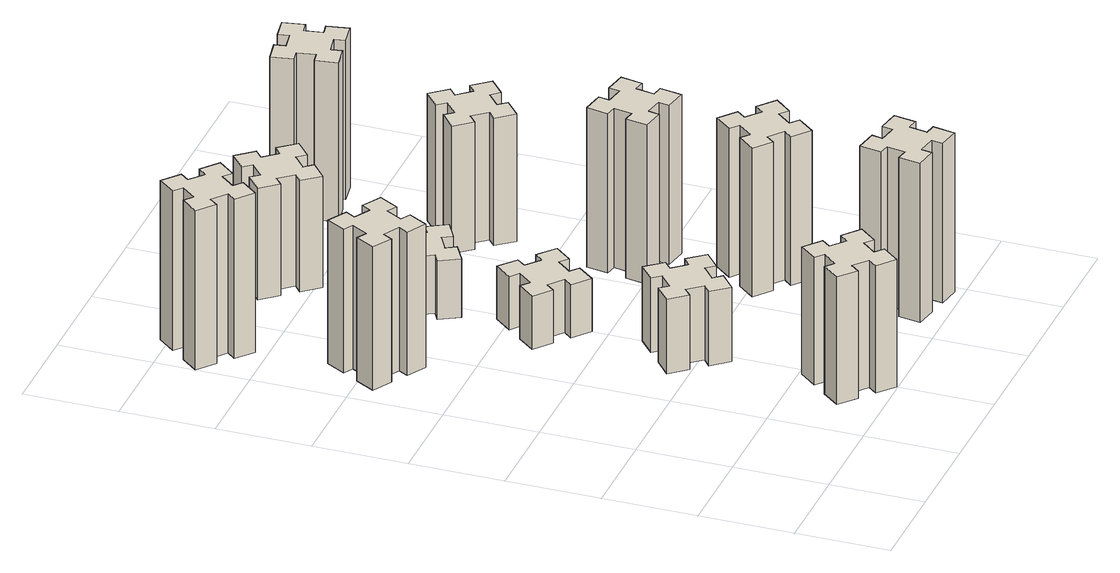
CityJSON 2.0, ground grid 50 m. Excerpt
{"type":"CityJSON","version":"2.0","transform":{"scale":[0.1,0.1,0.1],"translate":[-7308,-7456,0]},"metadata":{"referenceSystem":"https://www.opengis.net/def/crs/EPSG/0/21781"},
"CityObjects":{
"building1":{"type":"Building","attributes":{"class":"1000","function":"1000","usage":"1000","yearOfConstruction":2016,"roofType":"1000","measuredHeight":72,"storeysAboveGround":30,"storeysBelowGround":0},"geometry":[{"type":"Solid","lod":"1","boundaries":[[[[0,1,2,3,4,5,6,7,8,9,10,11,12,13,14,15,16,17,18,19]],[[17,16,20,21]],[[16,15,22,20]],[[15,14,23,22]],[[14,13,24,23]],[[13,12,25,24]],[[12,11,26,25]],[[11,10,27,26]],[[10,9,28,27]],[[9,8,29,28]],[[8,7,30,29]],[[7,6,31,30]],[[6,5,32,31]],[[5,4,33,32]],[[4,3,34,33]],[[3,2,35,34]],[[2,1,36,35]],[[1,0,37,36]],[[0,19,38,37]],[[19,18,39,38]],[[18,17,21,39]],[[24,25,26,27,28,29,30,31,32,33,34,35,36,37,38,39,21,20,22,23]]]]}]},
"building2":{"type":"Building","attributes":{"class":"1000","function":"1000","usage":"1000","yearOfConstruction":2016,"roofType":"1000","measuredHeight":81,"storeysAboveGround":30,"storeysBelowGround":0},"geometry":[{"type":"Solid","lod":"1","boundaries":[[[[40,41,42,43,44,45,46,47,48,49,50,51,52,53,54,55,56,57,58,59]],[[57,56,60,61]],[[56,55,62,60]],[[55,54,63,62]],[[54,53,64,63]],[[53,52,65,64]],[[52,51,66,65]],[[51,50,67,66]],[[50,49,68,67]],[[49,48,69,68]],[[48,47,70,69]],[[47,46,71,70]],[[46,45,72,71]],[[45,44,73,72]],[[44,43,74,73]],[[43,42,75,74]],[[42,41,76,75]],[[41,40,77,76]],[[40,59,78,77]],[[59,58,79,78]],[[58,57,61,79]],[[64,65,66,67,68,69,70,71,72,73,74,75,76,77,78,79,61,60,62,63]]]]}]},
"building3":{"type":"Building","attributes":{"class":"1000","function":"1000","usage":"1000","yearOfConstruction":2016,"roofType":"1000","measuredHeight":90,"storeysAboveGround":30,"storeysBelowGround":0},"geometry":[{"type":"Solid","lod":"1","boundaries":[[[[80,81,82,83,84,85,86,87,88,89,90,91,92,93,94,95,96,97,98,99]],[[97,96,100,101]],[[96,95,102,100]],[[95,94,103,102]],[[94,93,104,103]],[[93,92,105,104]],[[92,91,106,105]],[[91,90,107,106]],[[90,89,108,107]],[[89,88,109,108]],[[88,87,110,109]],[[87,86,111,110]],[[86,85,112,111]],[[85,84,113,112]],[[84,83,114,113]],[[83,82,115,114]],[[82,81,116,115]],[[81,80,117,116]],[[80,99,118,117]],[[99,98,119,118]],[[98,97,101,119]],[[104,105,106,107,108,109,110,111,112,113,114,115,116,117,118,119,101,100,102,103]]]]}]},
"building4":{"type":"Building","attributes":{"class":"1000","function":"1000","usage":"1000","yearOfConstruction":2016,"roofType":"1000","measuredHeight":42,"storeysAboveGround":30,"storeysBelowGround":0},"geometry":[{"type":"Solid","lod":"1","boundaries":[[[[120,121,122,123,124,125,126,127,128,129,130,131,132,133,134,135,136,137,138,139]],[[137,136,140,141]],[[136,135,142,140]],[[135,134,143,142]],[[134,133,144,143]],[[133,132,145,144]],[[132,131,146,145]],[[131,130,147,146]],[[130,129,148,147]],[[129,128,149,148]],[[128,127,150,149]],[[127,126,151,150]],[[126,125,152,151]],[[125,124,153,152]],[[124,123,154,153]],[[123,122,155,154]],[[122,121,156,155]],[[121,120,157,156]],[[120,139,158,157]],[[139,138,159,158]],[[138,137,141,159]],[[144,145,146,147,148,149,150,151,152,153,154,155,156,157,158,159,141,140,142,143]]]]}]},
"building5":{"type":"Building","attributes":{"class":"1000","function":"1000","usage":"1000","yearOfConstruction":2016,"roofType":"1000","measuredHeight":30,"storeysAboveGround":30,"storeysBelowGround":0},"geometry":[{"type":"Solid","lod":"1","boundaries":[[[[160,161,162,163,164,165,166,167,168,169,170,171,172,173,174,175,176,177,178,179]],[[177,176,180,181]],[[176,175,182,180]],[[175,174,183,182]],[[174,173,184,183]],[[173,172,185,184]],[[172,171,186,185]],[[171,170,187,186]],[[170,169,188,187]],[[169,168,189,188]],[[168,167,190,189]],[[167,166,191,190]],[[166,165,192,191]],[[165,164,193,192]],[[164,163,194,193]],[[163,162,195,194]],[[162,161,196,195]],[[161,160,197,196]],[[160,179,198,197]],[[179,178,199,198]],[[178,177,181,199]],[[184,185,186,187,188,189,190,191,192,193,194,195,196,197,198,199,181,180,182,183]]]]}]},
"building6":{"type":"Building","attributes":{"class":"1000","function":"1000","usage":"1000","yearOfConstruction":2016,"roofType":"1000","measuredHeight":33,"storeysAboveGround":30,"storeysBelowGround":0},"geometry":[{"type":"Solid","lod":"1","boundaries":[[[[200,201,202,203,204,205,206,207,208,209,210,211,212,213,214,215,216,217,218,219]],[[217,216,220,221]],[[216,215,222,220]],[[215,214,223,222]],[[214,213,224,223]],[[213,212,225,224]],[[212,211,226,225]],[[211,210,227,226]],[[210,209,228,227]],[[209,208,229,228]],[[208,207,230,229]],[[207,206,231,230]],[[206,205,232,231]],[[205,204,233,232]],[[204,203,234,233]],[[203,202,235,234]],[[202,201,236,235]],[[201,200,237,236]],[[200,219,238,237]],[[219,218,239,238]],[[218,217,221,239]],[[224,225,226,227,228,229,230,231,232,233,234,235,236,237,238,239,221,220,222,223]]]]}]},
"building7":{"type":"Building","attributes":{"class":"1000","function":"1000","usage":"1000","yearOfConstruction":2016,"roofType":"1000","measuredHeight":90,"storeysAboveGround":30,"storeysBelowGround":0},"geometry":[{"type":"Solid","lod":"1","boundaries":[[[[240,241,242,243,244,245,246,247,248,249,250,251,252,253,254,255,256,257,258,259]],[[257,256,260,261]],[[256,255,262,260]],[[255,254,263,262]],[[254,253,264,263]],[[253,252,265,264]],[[252,251,266,265]],[[251,250,267,266]],[[250,249,268,267]],[[249,248,269,268]],[[248,247,270,269]],[[247,246,271,270]],[[246,245,272,271]],[[245,244,273,272]],[[244,243,274,273]],[[243,242,275,274]],[[242,241,276,275]],[[241,240,277,276]],[[240,259,278,277]],[[259,258,279,278]],[[258,257,261,279]],[[264,265,266,267,268,269,270,271,272,273,274,275,276,277,278,279,261,260,262,263]]]]}]},
"building8":{"type":"Building","attributes":{"class":"1000","function":"1000","usage":"1000","yearOfConstruction":2016,"roofType":"1000","measuredHeight":63,"storeysAboveGround":30,"storeysBelowGround":0},"geometry":[{"type":"Solid","lod":"1","boundaries":[[[[280,281,282,283,284,285,286,287,288,289,290,291,292,293,294,295,296,297,298,299]],[[297,296,300,301]],[[296,295,302,300]],[[295,294,303,302]],[[294,293,304,303]],[[293,292,305,304]],[[292,291,306,305]],[[291,290,307,306]],[[290,289,308,307]],[[289,288,309,308]],[[288,287,310,309]],[[287,286,311,310]],[[286,285,312,311]],[[285,284,313,312]],[[284,283,314,313]],[[283,282,315,314]],[[282,281,316,315]],[[281,280,317,316]],[[280,299,318,317]],[[299,298,319,318]],[[298,297,301,319]],[[304,305,306,307,308,309,310,311,312,313,314,315,316,317,318,319,301,300,302,303]]]]}]},
"building9":{"type":"Building","attributes":{"class":"1000","function":"1000","usage":"1000","yearOfConstruction":2016,"roofType":"1000","measuredHeight":84,"storeysAboveGround":30,"storeysBelowGround":0},"geometry":[{"type":"Solid","lod":"1","boundaries":[[[[320,321,322,323,324,325,326,327,328,329,330,331,332,333,334,335,336,337,338,339]],[[337,336,340,341]],[[336,335,342,340]],[[335,334,343,342]],[[334,333,344,343]],[[333,332,345,344]],[[332,331,346,345]],[[331,330,347,346]],[[330,329,348,347]],[[329,328,349,348]],[[328,327,350,349]],[[327,326,351,350]],[[326,325,352,351]],[[325,324,353,352]],[[324,323,354,353]],[[323,322,355,354]],[[322,321,356,355]],[[321,320,357,356]],[[320,339,358,357]],[[339,338,359,358]],[[338,337,341,359]],[[344,345,346,347,348,349,350,351,352,353,354,355,356,357,358,359,341,340,342,343]]]]}]},
"building10":{"type":"Building","attributes":{"class":"1000","function":"1000","usage":"1000","yearOfConstruction":2016,"roofType":"1000","measuredHeight":90,"storeysAboveGround":30,"storeysBelowGround":0},"geometry":[{"type":"Solid","lod":"1","boundaries":[[[[360,361,362,363,364,365,366,367,368,369,370,371,372,373,374,375,376,377,378,379]],[[377,376,380,381]],[[376,375,382,380]],[[375,374,383,382]],[[374,373,384,383]],[[373,372,385,384]],[[372,371,386,385]],[[371,370,387,386]],[[370,369,388,387]],[[369,368,389,388]],[[368,367,390,389]],[[367,366,391,390]],[[366,365,392,391]],[[365,364,393,392]],[[364,363,394,393]],[[363,362,395,394]],[[362,361,396,395]],[[361,360,397,396]],[[360,379,398,397]],[[379,378,399,398]],[[378,377,381,399]],[[384,385,386,387,388,389,390,391,392,393,394,395,396,397,398,399,381,380,382,383]]]]}]},
"building11":{"type":"Building","attributes":{"class":"1000","function":"1000","usage":"1000","yearOfConstruction":2016,"roofType":"1000","measuredHeight":72,"storeysAboveGround":30,"storeysBelowGround":0},"geometry":[{"type":"Solid","lod":"1","boundaries":[[[[400,401,402,403,404,405,406,407,408,409,410,411,412,413,414,415,416,417,418,419]],[[417,416,420,421]],[[416,415,422,420]],[[415,414,423,422]],[[414,413,424,423]],[[413,412,425,424]],[[412,411,426,425]],[[411,410,427,426]],[[410,409,428,427]],[[409,408,429,428]],[[408,407,430,429]],[[407,406,431,430]],[[406,405,432,431]],[[405,404,433,432]],[[404,403,434,433]],[[403,402,435,434]],[[402,401,436,435]],[[401,400,437,436]],[[400,419,438,437]],[[419,418,439,438]],[[418,417,421,439]],[[424,425,426,427,428,429,430,431,432,433,434,435,436,437,438,439,421,420,422,423]]]]}]},
"building12":{"type":"Building","attributes":{"class":"1000","function":"1000","usage":"1000","yearOfConstruction":2016,"roofType":"1000","measuredHeight":90,"storeysAboveGround":30,"storeysBelowGround":0},"geometry":[{"type":"Solid","lod":"1","boundaries":[[[[440,441,442,443,444,445,446,447,448,449,450,451,452,453,454,455,456,457,458,459]],[[457,456,460,461]],[[456,455,462,460]],[[455,454,463,462]],[[454,453,464,463]],[[453,452,465,464]],[[452,451,466,465]],[[451,450,467,466]],[[450,449,468,467]],[[449,448,469,468]],[[448,447,470,469]],[[447,446,471,470]],[[446,445,472,471]],[[445,444,473,472]],[[444,443,474,473]],[[443,442,475,474]],[[442,441,476,475]],[[441,440,477,476]],[[440,459,478,477]],[[459,458,479,478]],[[458,457,461,479]],[[464,465,466,467,468,469,470,471,472,473,474,475,476,477,478,479,461,460,462,463]]]]}]}
},
"vertices":[
[876,193,0],[953,129,0],[914,83,0],[1006,6,0],[1083,98,0],[1037,136,0],[1102,213,0],[1148,174,0],[1225,266,0],[1133,343,0],[1094,297,0],[1018,362,0],[1056,408,0],[964,485,0],[887,393,0],[933,354,0],[869,278,0],[823,316,0],[746,224,0],[838,147,0],[869,278,720],[823,316,720],[933,354,720],[887,393,720],[964,485,720],[1056,408,720],[1018,362,720],[1094,297,720],[1133,343,720],[1225,266,720],[1148,174,720],[1102,213,720],[1037,136,720],[1083,98,720],[1006,6,720],[914,83,720],[953,129,720],[876,193,720],[838,147,720],[746,224,720],
[416,2367,0],[466,2454,0],[518,2424,0],[578,2528,0],[474,2588,0],[444,2536,0],[357,2586,0],[387,2638,0],[283,2698,0],[223,2594,0],[275,2564,0],[225,2477,0],[173,2507,0],[113,2403,0],[217,2343,0],[247,2395,0],[334,2345,0],[304,2293,0],[408,2233,0],[468,2337,0],[334,2345,810],[304,2293,810],[247,2395,810],[217,2343,810],[113,2403,810],[173,2507,810],[225,2477,810],[275,2564,810],[223,2594,810],[283,2698,810],[387,2638,810],[357,2586,810],[444,2536,810],[474,2588,810],[578,2528,810],[518,2424,810],[466,2454,810],[416,2367,810],[468,2337,810],[408,2233,810],
[136,3253,0],[213,3189,0],[174,3143,0],[266,3066,0],[343,3158,0],[297,3196,0],[362,3273,0],[408,3234,0],[485,3326,0],[393,3403,0],[354,3357,0],[278,3422,0],[316,3468,0],[224,3545,0],[147,3453,0],[193,3414,0],[129,3338,0],[83,3376,0],[6,3284,0],[98,3207,0],[129,3338,900],[83,3376,900],[193,3414,900],[147,3453,900],[224,3545,900],[316,3468,900],[278,3422,900],[354,3357,900],[393,3403,900],[485,3326,900],[408,3234,900],[362,3273,900],[297,3196,900],[343,3158,900],[266,3066,900],[174,3143,900],[213,3189,900],[136,3253,900],[98,3207,900],[6,3284,900],
[953,1202,0],[876,1137,0],[838,1183,0],[746,1106,0],[823,1014,0],[869,1053,0],[933,976,0],[887,938,0],[964,846,0],[1056,923,0],[1018,969,0],[1094,1033,0],[1133,987,0],[1225,1064,0],[1148,1156,0],[1102,1118,0],[1037,1194,0],[1083,1233,0],[1006,1325,0],[914,1248,0],[1037,1194,420],[1083,1233,420],[1102,1118,420],[1148,1156,420],[1225,1064,420],[1133,987,420],[1094,1033,420],[1018,969,420],[1056,923,420],[964,846,420],[887,938,420],[933,976,420],[869,1053,420],[823,1014,420],[746,1106,420],[838,1183,420],[876,1137,420],[953,1202,420],[914,1248,420],[1006,1325,420],
[1094,1877,0],[1018,1942,0],[1056,1988,0],[964,2065,0],[887,1973,0],[933,1934,0],[869,1858,0],[823,1896,0],[746,1804,0],[838,1727,0],[876,1773,0],[953,1709,0],[914,1663,0],[1006,1586,0],[1083,1678,0],[1037,1716,0],[1102,1793,0],[1148,1754,0],[1225,1846,0],[1133,1923,0],[1102,1793,300],[1148,1754,300],[1037,1716,300],[1083,1678,300],[1006,1586,300],[914,1663,300],[953,1709,300],[876,1773,300],[838,1727,300],[746,1804,300],[823,1896,300],[869,1858,300],[933,1934,300],[887,1973,300],[964,2065,300],[1056,1988,300],[1018,1942,300],[1094,1877,300],[1133,1923,300],[1225,1846,300],
[865,2454,0],[915,2367,0],[863,2337,0],[923,2233,0],[1027,2293,0],[997,2345,0],[1084,2395,0],[1114,2343,0],[1218,2403,0],[1158,2507,0],[1106,2477,0],[1056,2564,0],[1108,2594,0],[1048,2698,0],[944,2638,0],[974,2586,0],[887,2536,0],[857,2588,0],[753,2528,0],[813,2424,0],[887,2536,330],[857,2588,330],[974,2586,330],[944,2638,330],[1048,2698,330],[1108,2594,330],[1056,2564,330],[1106,2477,330],[1158,2507,330],[1218,2403,330],[1114,2343,330],[1084,2395,330],[997,2345,330],[1027,2293,330],[923,2233,330],[863,2337,330],[915,2367,330],[865,2454,330],[813,2424,330],[753,2528,330],
[1894,345,0],[1795,362,0],[1806,421,0],[1687,442,0],[1667,324,0],[1726,314,0],[1708,215,0],[1649,226,0],[1628,107,0],[1747,87,0],[1757,146,0],[1855,128,0],[1845,69,0],[1963,48,0],[1984,167,0],[1925,177,0],[1942,275,0],[2001,265,0],[2022,383,0],[1904,404,0],[1942,275,900],[2001,265,900],[1925,177,900],[1984,167,900],[1963,48,900],[1845,69,900],[1855,128,900],[1757,146,900],[1747,87,900],[1628,107,900],[1649,226,900],[1708,215,900],[1726,314,900],[1667,324,900],[1687,442,900],[1806,421,900],[1795,362,900],[1894,345,900],[1904,404,900],[2022,383,900],
[1102,3238,0],[1037,3314,0],[1083,3353,0],[1006,3445,0],[914,3368,0],[953,3322,0],[876,3257,0],[838,3303,0],[746,3226,0],[823,3134,0],[869,3173,0],[933,3096,0],[887,3058,0],[964,2966,0],[1056,3043,0],[1018,3089,0],[1094,3153,0],[1133,3107,0],[1225,3184,0],[1148,3276,0],[1094,3153,630],[1133,3107,630],[1018,3089,630],[1056,3043,630],[964,2966,630],[887,3058,630],[933,3096,630],[869,3173,630],[823,3134,630],[746,3226,630],[838,3303,630],[876,3257,630],[953,3322,630],[914,3368,630],[1006,3445,630],[1083,3353,630],[1037,3314,630],[1102,3238,630],[1148,3276,630],[1225,3184,630],
[1877,876,0],[1942,953,0],[1988,914,0],[2065,1006,0],[1973,1083,0],[1934,1037,0],[1858,1102,0],[1896,1148,0],[1804,1225,0],[1727,1133,0],[1773,1094,0],[1709,1018,0],[1663,1056,0],[1586,964,0],[1678,887,0],[1716,933,0],[1793,869,0],[1754,823,0],[1846,746,0],[1923,838,0],[1793,869,840],[1754,823,840],[1716,933,840],[1678,887,840],[1586,964,840],[1663,1056,840],[1709,1018,840],[1773,1094,840],[1727,1133,840],[1804,1225,840],[1896,1148,840],[1858,1102,840],[1934,1037,840],[1973,1083,840],[2065,1006,840],[1988,914,840],[1942,953,840],[1877,876,840],[1923,838,840],[1846,746,840],
[1657,1526,0],[1755,1508,0],[1745,1449,0],[1863,1428,0],[1884,1547,0],[1825,1557,0],[1842,1655,0],[1901,1645,0],[1922,1763,0],[1804,1784,0],[1794,1725,0],[1695,1742,0],[1706,1801,0],[1587,1822,0],[1567,1704,0],[1626,1694,0],[1608,1595,0],[1549,1606,0],[1528,1487,0],[1647,1467,0],[1608,1595,900],[1549,1606,900],[1626,1694,900],[1567,1704,900],[1587,1822,900],[1706,1801,900],[1695,1742,900],[1794,1725,900],[1804,1784,900],[1922,1763,900],[1901,1645,900],[1842,1655,900],[1825,1557,900],[1884,1547,900],[1863,1428,900],[1745,1449,900],[1755,1508,900],[1657,1526,900],[1647,1467,900],[1528,1487,900],
[1609,2433,0],[1673,2356,0],[1627,2318,0],[1704,2226,0],[1796,2303,0],[1758,2349,0],[1834,2413,0],[1873,2367,0],[1965,2444,0],[1888,2536,0],[1842,2498,0],[1777,2574,0],[1823,2613,0],[1746,2705,0],[1654,2628,0],[1693,2582,0],[1616,2517,0],[1578,2563,0],[1486,2486,0],[1563,2394,0],[1616,2517,720],[1578,2563,720],[1693,2582,720],[1654,2628,720],[1746,2705,720],[1823,2613,720],[1777,2574,720],[1842,2498,720],[1888,2536,720],[1965,2444,720],[1873,2367,720],[1834,2413,720],[1758,2349,720],[1796,2303,720],[1704,2226,720],[1627,2318,720],[1673,2356,720],[1609,2433,720],[1563,2394,720],[1486,2486,720],
[1608,3335,0],[1626,3237,0],[1567,3227,0],[1587,3108,0],[1706,3129,0],[1695,3188,0],[1794,3206,0],[1804,3147,0],[1922,3167,0],[1901,3286,0],[1842,3275,0],[1825,3374,0],[1884,3384,0],[1863,3502,0],[1745,3481,0],[1755,3422,0],[1657,3405,0],[1647,3464,0],[1528,3443,0],[1549,3325,0],[1657,3405,900],[1647,3464,900],[1755,3422,900],[1745,3481,900],[1863,3502,900],[1884,3384,900],[1825,3374,900],[1842,3275,900],[1901,3286,900],[1922,3167,900],[1804,3147,900],[1794,3206,900],[1695,3188,900],[1706,3129,900],[1587,3108,900],[1567,3227,900],[1626,3237,900],[1608,3335,900],[1549,3325,900],[1528,3443,900]
]}
